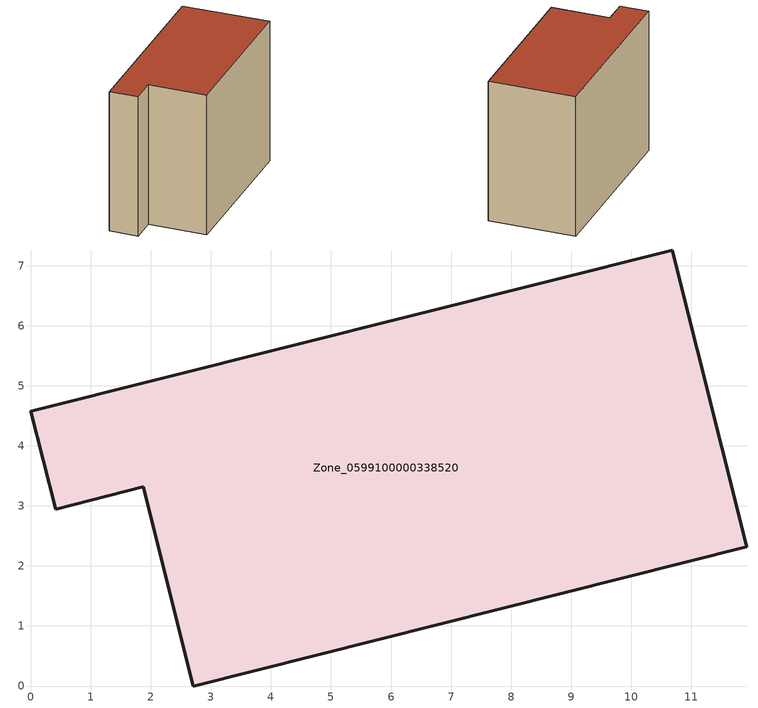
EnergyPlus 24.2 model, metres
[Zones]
Zone_0599100000338520
 floor ground (C_G): 0,4.58 10.68,7.26 11.92,2.32 2.71,0 1.87,3.32 0.41,2.94 z0
 wall outside (C_F): 10.68,7.26 0,4.58 0.41,2.94 1.87,3.32 2.71,0 11.92,2.32 10.68,7.26 z0:8.51
 roof outside (C_R): 11.92,2.32 10.68,7.26 0,4.58 0.41,2.94 1.87,3.32 2.71,0 z8.51
[BUILDING]
Pand.0599100000338520: North Axis=0; Terrain=City; Loads Convergence Tolerance Value=0.04; Temperature Convergence Tolerance Value=0.4; Solar Distribution=FullExterior; Maximum Number of Warmup Days=25; Minimum Number of Warmup Days=1
[Site:Location]
Rotterdam.The.Hague.AP_ZH_NLD Design_Conditions: Latitude=51.96; Longitude=4.45; Time Zone=1; Elevation=-4.5
[SITE:GROUNDTEMPERATURE:BUILDINGSURFACE]
18, 18, 18, 18, 18, 18, 18, 18, 18, 18, 18, 18
[MATERIAL] Thermal Absorptance=0.9; Solar Absorptance=0.7; Visible Absorptance=0.7
Name | Roughness | Thickness | Conductivity | Density | Specific Heat
G.TI.1992-2005 | MediumSmooth | 0.15 | 0.06 | 540 | 1210
F.TI.1992-2005 | Rough | 0.3 | 0.12 | 1920 | 840
R.TI.1992-2005 | MediumRough | 0.2 | 0.08 | 1500 | 1000
[CONSTRUCTION]
C_G: G.TI.1992-2005
C_F: F.TI.1992-2005
C_R: R.TI.1992-2005
[ZONE]
Zone_0599100000338520: Type=1; Multiplier=1; Ceiling Height=Autocalculate; Volume=Autocalculate; Floor Area=autocalculate; Part of Total Floor Area=Yes
[ZONEINFILTRATION:DESIGNFLOWRATE]
Infil_Zone_0599100000338520: Zone or ZoneList or Space or SpaceList=Zone_0599100000338520; Schedule=AlwaysOn; Design Flow Rate Calculation Method=Flow/Area; Flow Rate per Floor Area=0.0015; Constant Term Coefficient=1; Temperature Term Coefficient=0; Velocity Term Coefficient=0; Velocity Squared Term Coefficient=0
[HVACTEMPLATE:ZONE:IDEALLOADSAIRSYSTEM]
Zone_0599100000338520: Maximum Heating Supply Air Temperature=50; Minimum Cooling Supply Air Temperature=13; Maximum Heating Supply Air Humidity Ratio=0.0156; Minimum Cooling Supply Air Humidity Ratio=0.0077; Heating Limit=NoLimit; Cooling Limit=NoLimit; Dehumidification Control Type=ConstantSensibleHeatRatio; Cooling Sensible Heat Ratio=0.7; Dehumidification Setpoint=60; Humidification Control Type=None; Humidification Setpoint=30; Outdoor Air Method=None; Outdoor Air Flow Rate per Person=0.00944; Outdoor Air Flow Rate per Zone Floor Area=0; Outdoor Air Flow Rate per Zone=0; Demand Controlled Ventilation Type=None; Outdoor Air Economizer Type=NoEconomizer; Heat Recovery Type=None; Sensible Heat Recovery Effectiveness=0.7; Latent Heat Recovery Effectiveness=0.65
[ZONECONTROL:THERMOSTAT]
ThermostatControl_Zone_0599100000338520: Zone or ZoneList=Zone_0599100000338520; Control Type Schedule=DualSetpointControlType; Control 1=Thermostat_Zone_0599100000338520; Temperature Difference Between Cutout And Setpoint=0
[THERMOSTATSETPOINT:DUALSETPOINT]
Thermostat_Zone_0599100000338520: Heating Setpoint Temperature Schedule=HeatingSetpoint_Zone_0599100000338520; Cooling Setpoint Temperature Schedule=CoolingSetpoint_Zone_0599100000338520
[SCHEDULE:COMPACT]
HeatingSetpoint_Zone_0599100000338520: Through: 12/31, For: AllDays, Until: 24:00, 21
CoolingSetpoint_Zone_0599100000338520: Through: 12/31, For: AllDays, Until: 24:00, 24
DualSetpointControlType: Through: 12/31, For: AllDays, Until: 24:00, 4
AlwaysOn: Through: 12/31, For: AllDays, Until: 24:00, 1
